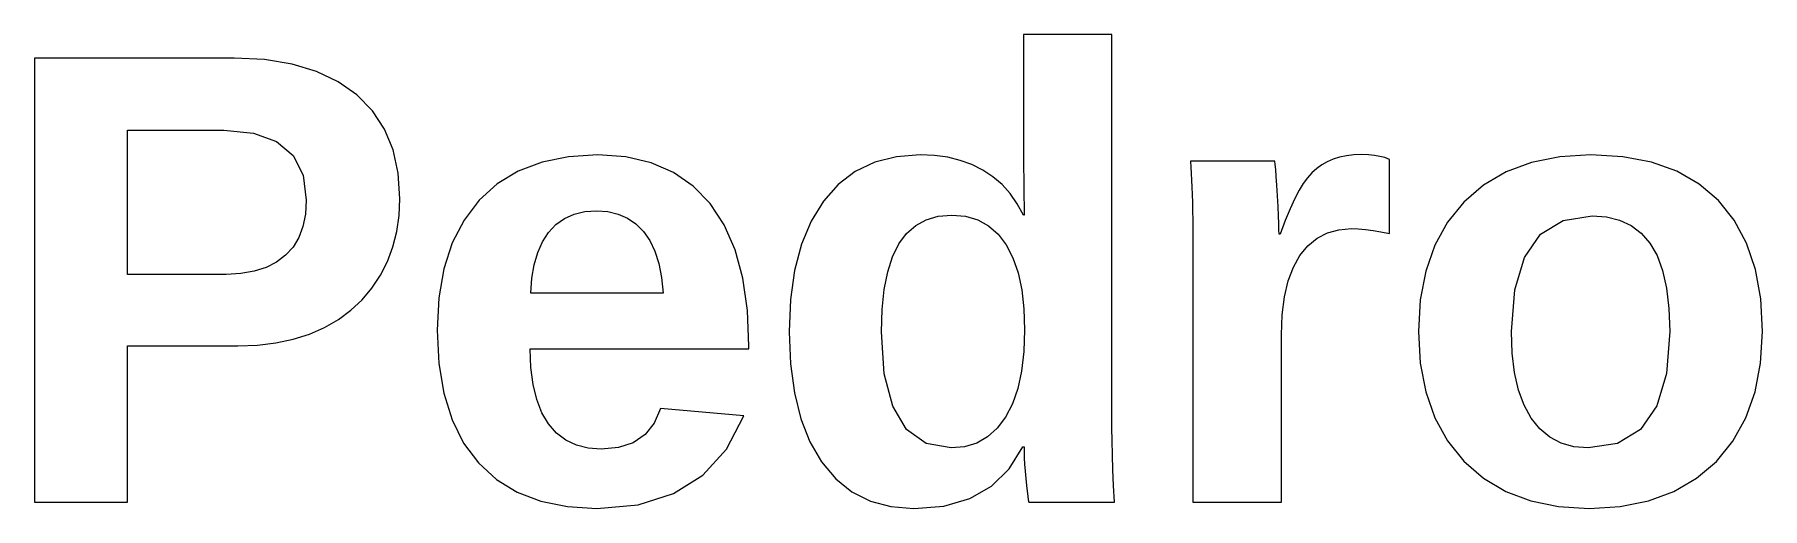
# Model space of a CAD drawing. Header units: metres. Extents: x 20 to 218, y 34 to 187.
# Drawn here: x 29.37 to 59.1, y 149.57 to 157.73 of the extents above; entities that cross this region are included whole.
import ezdxf

# ---------------------------------------------------------------- set-up
doc = ezdxf.new("R2010")
doc.units = ezdxf.units.M

msp = doc.modelspace()

# ---------------------------------------------------------------- linework, layer by layer
for p, q in [((47.9075, 157.729), (46.3831, 157.729)), ((46.3831, 157.729), (46.3831, 155.586)), ((47.9075, 150.958), (47.9075, 157.729)), ((32.8019, 157.322), (29.3679, 157.322)), ((29.3679, 157.322), (29.3679, 149.678)), ((33.3257, 157.297), (32.8019, 157.322)), ((33.7988, 157.221), (33.3257, 157.297)), ((34.2214, 157.094), (33.7988, 157.221)), ((34.5934, 156.917), (34.2214, 157.094)), ((34.9149, 156.69), (34.5934, 156.917)), ((35.1815, 156.416), (34.9149, 156.69)), ((35.3889, 156.1), (35.1815, 156.416)), ((35.537, 155.743), (35.3889, 156.1)), ((30.9683, 153.6), (30.9683, 156.08)), ((30.9683, 156.08), (32.6229, 156.08)), ((32.6229, 156.08), (33.1346, 156.031)), ((33.1346, 156.031), (33.5326, 155.887)), ((33.5326, 155.887), (33.8168, 155.646)), ((33.8168, 155.646), (33.9874, 155.309)), ((35.6258, 155.344), (35.537, 155.743)), ((38.1001, 155.531), (37.6911, 155.375)), ((38.5573, 155.625), (38.1001, 155.531)), ((39.0627, 155.656), (38.5573, 155.625)), ((39.5445, 155.623), (39.0627, 155.656)), ((39.9785, 155.522), (39.5445, 155.623)), ((40.3648, 155.355), (39.9785, 155.522)), ((43.824, 155.529), (43.4904, 155.37)), ((44.1969, 155.625), (43.824, 155.529)), ((44.6091, 155.656), (44.1969, 155.625)), ((44.8518, 155.646), (44.6091, 155.656)), ((45.0809, 155.615), (44.8518, 155.646)), ((45.2962, 155.563), (45.0809, 155.615)), ((45.4979, 155.49), (45.2962, 155.563)), ((46.3831, 155.586), (46.394, 154.62)), ((50.7109, 155.548), (49.257, 155.548)), ((49.257, 155.548), (49.2634, 155.445)), ((50.7178, 155.493), (50.7109, 155.548)), ((51.6114, 155.54), (51.5186, 155.486)), ((51.7117, 155.584), (51.6114, 155.54)), ((51.8215, 155.618), (51.7117, 155.584)), ((51.9409, 155.642), (51.8215, 155.618)), ((52.0698, 155.657), (51.9409, 155.642)), ((52.2082, 155.662), (52.0698, 155.657)), ((52.3209, 155.658), (52.2082, 155.662)), ((52.4244, 155.649), (52.3209, 155.658)), ((52.5188, 155.632), (52.4244, 155.649)), ((52.604, 155.61), (52.5188, 155.632)), ((52.6802, 155.58), (52.604, 155.61)), ((52.6802, 154.306), (52.6802, 155.58)), ((55.1245, 155.527), (54.6873, 155.364)), ((55.6117, 155.624), (55.1245, 155.527)), ((56.1487, 155.656), (55.6117, 155.624)), ((56.6966, 155.625), (56.1487, 155.656)), ((57.1899, 155.531), (56.6966, 155.625)), ((57.6288, 155.374), (57.1899, 155.531)), ((33.9874, 155.309), (34.0443, 154.875)), ((35.6555, 154.902), (35.6258, 155.344)), ((37.6911, 155.375), (37.3302, 155.156)), ((40.7033, 155.12), (40.3648, 155.355)), ((43.4904, 155.37), (43.196, 155.148)), ((45.686, 155.396), (45.4979, 155.49)), ((45.8588, 155.282), (45.686, 155.396)), ((46.0149, 155.147), (45.8588, 155.282)), ((49.2634, 155.445), (49.2696, 155.336)), ((49.2696, 155.336), (49.2755, 155.222)), ((49.2755, 155.222), (49.2813, 155.102)), ((50.7257, 155.406), (50.7178, 155.493)), ((50.7344, 155.287), (50.7257, 155.406)), ((50.7439, 155.136), (50.7344, 155.287)), ((51.2712, 155.261), (51.1992, 155.165)), ((51.3485, 155.346), (51.2712, 155.261)), ((51.4309, 155.421), (51.3485, 155.346)), ((51.5186, 155.486), (51.4309, 155.421)), ((54.6873, 155.364), (54.2999, 155.137)), ((58.0132, 155.155), (57.6288, 155.374)), ((37.3302, 155.156), (37.0175, 154.875)), ((40.9941, 154.818), (40.7033, 155.12)), ((43.196, 155.148), (42.9409, 154.862)), ((46.1543, 154.992), (46.0149, 155.147)), ((46.2771, 154.816), (46.1543, 154.992)), ((49.2813, 155.102), (49.2868, 154.976)), ((49.2868, 154.976), (49.2917, 154.84)), ((50.7543, 154.954), (50.7439, 155.136)), ((50.7641, 154.769), (50.7543, 154.954)), ((51.0525, 154.905), (50.9733, 154.731)), ((51.1278, 155.05), (51.0525, 154.905)), ((51.1992, 155.165), (51.1278, 155.05)), ((54.2999, 155.137), (53.9625, 154.845)), ((58.3431, 154.872), (58.0132, 155.155)), ((34.0299, 154.639), (33.987, 154.427)), ((34.0443, 154.875), (34.0299, 154.639)), ((35.6016, 154.337), (35.642, 154.613)), ((35.642, 154.613), (35.6555, 154.902)), ((37.0175, 154.875), (36.7578, 154.536)), ((38.4854, 154.561), (38.6509, 154.636)), ((38.6509, 154.636), (38.8361, 154.681)), ((38.8361, 154.681), (39.041, 154.696)), ((39.041, 154.696), (39.2346, 154.682)), ((39.2346, 154.682), (39.4117, 154.639)), ((39.4117, 154.639), (39.5723, 154.568)), ((41.2343, 154.452), (40.9941, 154.818)), ((42.9409, 154.862), (42.729, 154.517)), ((44.919, 154.6), (45.1516, 154.62)), ((45.1516, 154.62), (45.3869, 154.6)), ((46.3831, 154.62), (46.2771, 154.816)), ((46.394, 154.62), (46.3831, 154.62)), ((49.2917, 154.84), (49.2955, 154.692)), ((49.2955, 154.692), (49.2982, 154.531)), ((50.7717, 154.61), (50.7641, 154.769)), ((50.7771, 154.478), (50.7717, 154.61)), ((50.9733, 154.731), (50.8902, 154.527)), ((53.9625, 154.845), (53.6813, 154.497)), ((55.6705, 154.53), (56.1705, 154.609)), ((56.1705, 154.609), (56.4185, 154.59)), ((58.6156, 154.531), (58.3431, 154.872)), ((33.987, 154.427), (33.9153, 154.237)), ((35.5343, 154.074), (35.6016, 154.337)), ((36.7578, 154.536), (36.5557, 154.143)), ((38.1086, 154.16), (38.2138, 154.322)), ((38.2138, 154.322), (38.3397, 154.457)), ((38.3397, 154.457), (38.4854, 154.561)), ((39.5723, 154.568), (39.7163, 154.469)), ((39.7163, 154.469), (39.8439, 154.341)), ((39.8439, 154.341), (39.9531, 154.184)), ((41.4211, 154.023), (41.2343, 154.452)), ((42.729, 154.517), (42.5642, 154.119)), ((44.3721, 154.302), (44.5293, 154.441)), ((44.5293, 154.441), (44.7115, 154.541)), ((44.7115, 154.541), (44.919, 154.6)), ((45.3869, 154.6), (45.5982, 154.538)), ((45.5982, 154.538), (45.7853, 154.436)), ((45.7853, 154.436), (45.9484, 154.292)), ((49.2982, 154.531), (49.2999, 154.357)), ((49.2999, 154.357), (49.3004, 154.17)), ((50.7803, 154.373), (50.7771, 154.478)), ((50.7814, 154.295), (50.7803, 154.373)), ((50.8902, 154.527), (50.8031, 154.295)), ((51.4365, 154.221), (51.6139, 154.313)), ((51.6139, 154.313), (51.8114, 154.368)), ((51.8114, 154.368), (52.0292, 154.387)), ((52.0292, 154.387), (52.1455, 154.384)), ((52.1455, 154.384), (52.2688, 154.374)), ((52.2688, 154.374), (52.3989, 154.358)), ((52.3989, 154.358), (52.5361, 154.335)), ((52.5361, 154.335), (52.6802, 154.306)), ((53.6813, 154.497), (53.4625, 154.1)), ((55.2817, 154.291), (55.6705, 154.53)), ((56.4185, 154.59), (56.6418, 154.534)), ((56.6418, 154.534), (56.8403, 154.439)), ((56.8403, 154.439), (57.0141, 154.307)), ((58.8275, 154.135), (58.6156, 154.531)), ((33.8151, 154.071), (33.6862, 153.928)), ((33.9153, 154.237), (33.8151, 154.071)), ((35.4402, 153.822), (35.5343, 154.074)), ((36.5557, 154.143), (36.4114, 153.696)), ((38.0254, 153.975), (38.1086, 154.16)), ((39.9531, 154.184), (40.0418, 154)), ((41.5546, 153.532), (41.4211, 154.023)), ((42.5642, 154.119), (42.4465, 153.669)), ((44.1328, 153.904), (44.2402, 154.124)), ((44.2402, 154.124), (44.3721, 154.302)), ((45.9484, 154.292), (46.0874, 154.108)), ((46.0874, 154.108), (46.2016, 153.885)), ((49.3004, 154.17), (49.3004, 149.678)), ((50.8031, 154.295), (50.7814, 154.295)), ((51.1422, 153.926), (51.2793, 154.092)), ((51.2793, 154.092), (51.4365, 154.221)), ((53.4625, 154.1), (53.3063, 153.654)), ((55.0039, 153.893), (55.2817, 154.291)), ((57.0141, 154.307), (57.1632, 154.137)), ((57.1632, 154.137), (57.2863, 153.926)), ((58.9789, 153.685), (58.8275, 154.135)), ((33.3511, 153.718), (33.1471, 153.653)), ((33.5308, 153.81), (33.3511, 153.718)), ((33.6862, 153.928), (33.5308, 153.81)), ((35.3191, 153.584), (35.4402, 153.822)), ((37.9247, 153.532), (37.9641, 153.765)), ((37.9641, 153.765), (38.0254, 153.975)), ((40.0418, 154), (40.1102, 153.786)), ((40.1102, 153.786), (40.1582, 153.545)), ((44.0492, 153.643), (44.1328, 153.904)), ((46.2016, 153.885), (46.2905, 153.628)), ((50.9391, 153.486), (51.028, 153.723)), ((51.028, 153.723), (51.1422, 153.926)), ((54.8372, 153.335), (55.0039, 153.893)), ((57.2863, 153.926), (57.382, 153.668)), ((32.6663, 153.6), (30.9683, 153.6)), ((32.9188, 153.613), (32.6663, 153.6)), ((33.1471, 153.653), (32.9188, 153.613)), ((35.1729, 153.362), (35.3191, 153.584)), ((36.4114, 153.696), (36.3249, 153.195)), ((37.9072, 153.275), (37.9247, 153.532)), ((40.1582, 153.545), (40.1858, 153.275)), ((41.6347, 152.979), (41.5546, 153.532)), ((42.4465, 153.669), (42.3758, 153.165)), ((43.9895, 153.34), (44.0492, 153.643)), ((46.2905, 153.628), (46.354, 153.335)), ((50.8757, 153.212), (50.9391, 153.486)), ((53.3063, 153.654), (53.2125, 153.16)), ((57.382, 153.668), (57.4504, 153.364)), ((59.0697, 153.179), (58.9789, 153.685)), ((34.811, 152.982), (35.0036, 153.162)), ((35.0036, 153.162), (35.1729, 153.362)), ((36.3249, 153.195), (36.296, 152.64)), ((40.1858, 153.275), (37.9072, 153.275)), ((42.3758, 153.165), (42.3523, 152.608)), ((43.9538, 152.995), (43.9895, 153.34)), ((46.354, 153.335), (46.3921, 153.008)), ((50.8376, 152.903), (50.8757, 153.212)), ((53.2125, 153.16), (53.1813, 152.618)), ((54.7817, 152.618), (54.8372, 153.335)), ((57.4504, 153.364), (57.4914, 153.014)), ((59.0999, 152.618), (59.0697, 153.179)), ((34.3562, 152.686), (34.5952, 152.824)), ((34.5952, 152.824), (34.811, 152.982)), ((41.6614, 152.363), (41.6347, 152.979)), ((43.9418, 152.608), (43.9538, 152.995)), ((46.3921, 153.008), (46.4048, 152.645)), ((50.8249, 152.559), (50.8376, 152.903)), ((57.4914, 153.014), (57.5051, 152.618)), ((33.8172, 152.483), (34.0961, 152.572)), ((34.0961, 152.572), (34.3562, 152.686)), ((36.296, 152.64), (36.3244, 152.068)), ((42.3523, 152.608), (42.3746, 152.058)), ((43.9898, 151.889), (43.9418, 152.608)), ((46.4048, 152.645), (46.3915, 152.273)), ((50.8249, 149.678), (50.8249, 152.559)), ((53.1813, 152.618), (53.2125, 152.074)), ((54.7953, 152.244), (54.7817, 152.618)), ((57.5051, 152.618), (57.4489, 151.896)), ((59.0683, 152.072), (59.0999, 152.618)), ((30.9683, 152.369), (32.867, 152.369)), ((30.9683, 149.678), (30.9683, 152.369)), ((32.867, 152.369), (33.2026, 152.381)), ((33.2026, 152.381), (33.5193, 152.42)), ((33.5193, 152.42), (33.8172, 152.483)), ((37.9091, 151.994), (37.8964, 152.32)), ((37.8964, 152.32), (41.6614, 152.32)), ((41.6614, 152.32), (41.6614, 152.363)), ((46.3915, 152.273), (46.3518, 151.936)), ((54.8359, 151.908), (54.7953, 152.244)), ((36.3244, 152.068), (36.4097, 151.553)), ((37.9472, 151.702), (37.9091, 151.994)), ((42.3746, 152.058), (42.4417, 151.559)), ((46.3518, 151.936), (46.2856, 151.635)), ((53.2125, 152.074), (53.3063, 151.578)), ((58.9732, 151.575), (59.0683, 152.072)), ((38.0107, 151.443), (37.9472, 151.702)), ((44.1336, 151.33), (43.9898, 151.889)), ((46.2856, 151.635), (46.1929, 151.369)), ((54.9037, 151.609), (54.8359, 151.908)), ((57.4489, 151.896), (57.2802, 151.334)), ((36.4097, 151.553), (36.5518, 151.096)), ((38.0995, 151.218), (38.0107, 151.443)), ((42.4417, 151.559), (42.5535, 151.112)), ((46.1929, 151.369), (46.0738, 151.14)), ((53.3063, 151.578), (53.4625, 151.131)), ((54.9987, 151.348), (54.9037, 151.609)), ((55.1207, 151.124), (54.9987, 151.348)), ((58.8148, 151.128), (58.9732, 151.575)), ((36.5518, 151.096), (36.7508, 150.696)), ((38.2138, 151.026), (38.0995, 151.218)), ((40.1369, 151.289), (40.0284, 151.037)), ((41.5746, 151.164), (40.1369, 151.289)), ((41.2736, 150.59), (41.5746, 151.164)), ((42.5535, 151.112), (42.7099, 150.715)), ((44.3734, 150.931), (44.1336, 151.33)), ((46.0738, 151.14), (45.9306, 150.95)), ((53.4625, 151.131), (53.6813, 150.733)), ((55.2684, 150.939), (55.1207, 151.124)), ((57.2802, 151.334), (56.9992, 150.932)), ((58.593, 150.73), (58.8148, 151.128)), ((38.3514, 150.869), (38.2138, 151.026)), ((38.5106, 150.747), (38.3514, 150.869)), ((38.6913, 150.659), (38.5106, 150.747)), ((39.8722, 150.841), (39.6682, 150.701)), ((40.0284, 151.037), (39.8722, 150.841)), ((44.7091, 150.691), (44.3734, 150.931)), ((45.7657, 150.801), (45.5791, 150.696)), ((45.9306, 150.95), (45.7657, 150.801)), ((47.9092, 150.734), (47.9075, 150.958)), ((55.4402, 150.796), (55.2684, 150.939)), ((55.636, 150.693), (55.4402, 150.796)), ((56.9992, 150.932), (56.6058, 150.691)), ((36.7508, 150.696), (37.0066, 150.353)), ((38.8934, 150.607), (38.6913, 150.659)), ((39.117, 150.589), (38.8934, 150.607)), ((39.4165, 150.617), (39.117, 150.589)), ((39.6682, 150.701), (39.4165, 150.617)), ((40.8697, 150.144), (41.2736, 150.59)), ((42.7099, 150.715), (42.9111, 150.37)), ((45.1407, 150.611), (44.7091, 150.691)), ((45.3708, 150.632), (45.1407, 150.611)), ((45.5791, 150.696), (45.3708, 150.632)), ((46.1391, 150.25), (46.3722, 150.633)), ((46.3722, 150.633), (46.394, 150.633)), ((46.394, 150.633), (46.3951, 150.542)), ((46.3951, 150.542), (46.3987, 150.441)), ((47.9144, 150.493), (47.9092, 150.734)), ((47.9231, 150.237), (47.9144, 150.493)), ((53.6813, 150.733), (53.9625, 150.383)), ((55.8559, 150.632), (55.636, 150.693)), ((56.0999, 150.611), (55.8559, 150.632)), ((56.6058, 150.691), (56.0999, 150.611)), ((58.3079, 150.381), (58.593, 150.73)), ((37.0066, 150.353), (37.3154, 150.071)), ((42.9111, 150.37), (43.1533, 150.082)), ((45.8349, 149.952), (46.1391, 150.25)), ((46.3987, 150.441), (46.4047, 150.332)), ((46.4047, 150.332), (46.4131, 150.214)), ((46.4131, 150.214), (46.4238, 150.088)), ((47.9353, 149.965), (47.9231, 150.237)), ((53.9625, 150.383), (54.2986, 150.09)), ((57.9668, 150.089), (58.3079, 150.381)), ((37.3154, 150.071), (37.6733, 149.852)), ((37.6733, 149.852), (38.0802, 149.695)), ((40.363, 149.825), (40.8697, 150.144)), ((43.1533, 150.082), (43.4328, 149.858)), ((43.4328, 149.858), (43.7496, 149.698)), ((45.4595, 149.74), (45.8349, 149.952)), ((46.4238, 150.088), (46.4354, 149.966)), ((46.4354, 149.966), (46.4464, 149.865)), ((46.4464, 149.865), (46.4567, 149.783)), ((47.9509, 149.678), (47.9353, 149.965)), ((54.2986, 150.09), (54.6821, 149.862)), ((54.6821, 149.862), (55.1128, 149.7)), ((57.1387, 149.699), (57.577, 149.861)), ((57.577, 149.861), (57.9668, 150.089)), ((29.3679, 149.678), (30.9683, 149.678)), ((38.0802, 149.695), (38.5361, 149.601)), ((38.5361, 149.601), (39.041, 149.57)), ((39.041, 149.57), (39.7534, 149.633)), ((39.7534, 149.633), (40.363, 149.825)), ((43.7496, 149.698), (44.1037, 149.602)), ((44.1037, 149.602), (44.4951, 149.57)), ((44.4951, 149.57), (45.0129, 149.612)), ((45.0129, 149.612), (45.4595, 149.74)), ((46.4567, 149.783), (46.4663, 149.72)), ((46.4663, 149.72), (46.4753, 149.678)), ((46.4753, 149.678), (47.9509, 149.678)), ((49.3004, 149.678), (50.8249, 149.678)), ((55.1128, 149.7), (55.5909, 149.602)), ((55.5909, 149.602), (56.1163, 149.57)), ((56.1163, 149.57), (56.6518, 149.602)), ((56.6518, 149.602), (57.1387, 149.699))]:
    msp.add_line(p, q)

doc.saveas('drawing.dxf')
